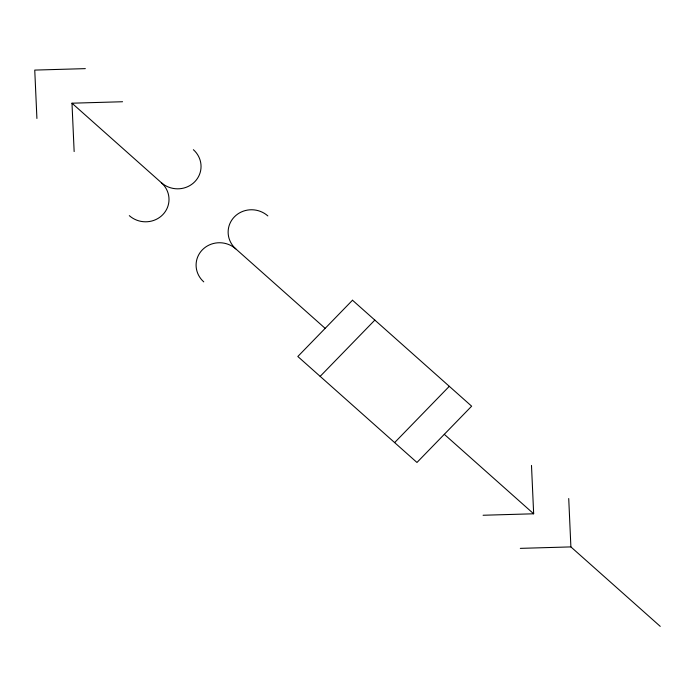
<?xml version="1.0" encoding="UTF-8"?>
<svg xmlns="http://www.w3.org/2000/svg" width="695" height="695" viewBox="0 0 695 695"><rect width="100%" height="100%" fill="white"/><g stroke="black" fill="none" stroke-linecap="round" stroke-linejoin="round"><path stroke-width="1.04" d="M320.16 376.369L374.84 320.091M394.63 442.593L449.3 386.316M85.329 68.631L34.75 70.091L36.913 118.463M74.148 151.571L71.985 103.199L122.563 101.739M483.086 515.256L533.664 513.787L531.493 465.424M520.312 548.364L570.89 546.904L660.25 626.369M71.985 103.199L161.336 182.672A23.708 22.622 7.8 0 0 194.809 181.708A23.708 22.622 7.8 0 0 193.375 149.694M203.765 281.875A23.708 22.622 7.8 0 1 202.332 249.861A23.708 22.622 7.8 0 1 235.805 248.897L325.164 328.361M444.305 434.323L533.664 513.787M568.727 498.532L570.89 546.904M161.336 182.672A23.708 22.622 7.8 0 1 162.769 214.686A23.708 22.622 7.8 0 1 129.305 215.65M235.805 248.897A23.708 22.622 7.8 0 1 234.371 216.883A23.708 22.622 7.8 0 1 267.844 215.919M352.495 300.223L297.825 356.5L416.965 462.462L471.644 406.184L352.495 300.223"/></g></svg>
